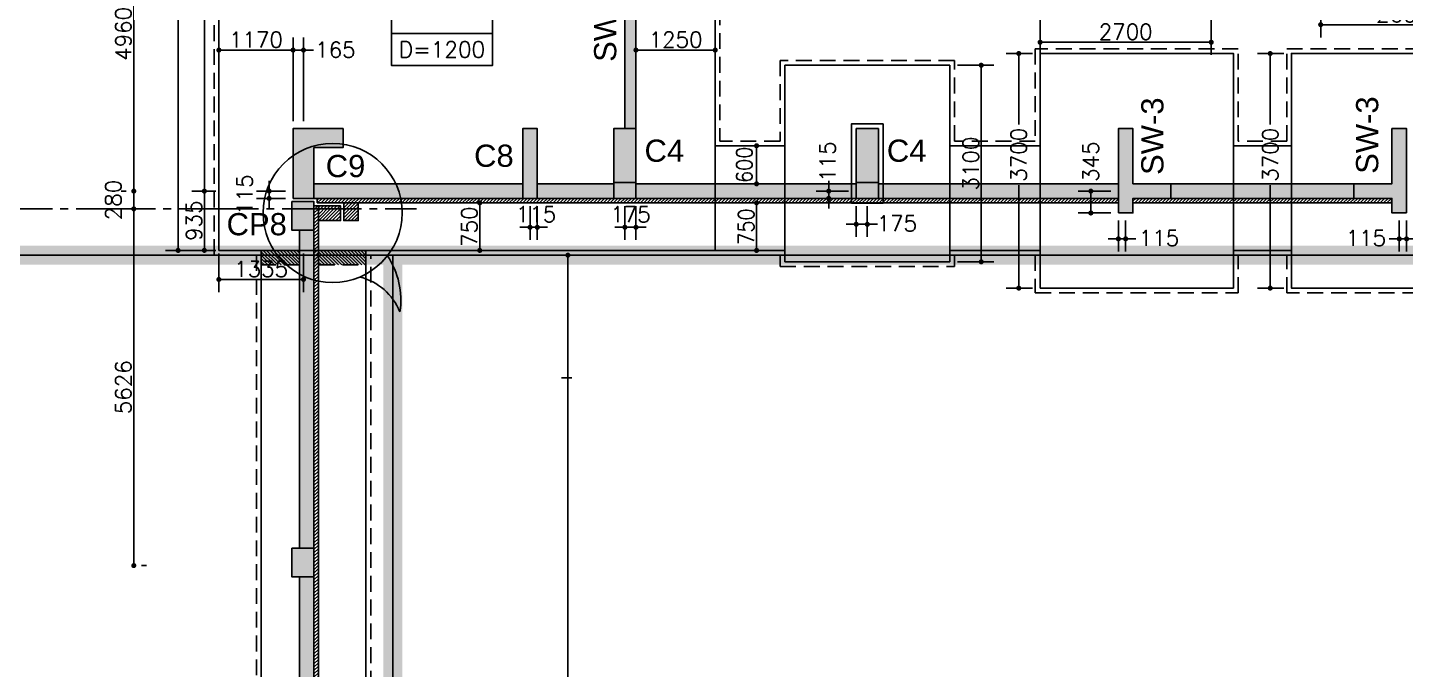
# Model space of a CAD drawing. Extents: x -200722 to 834823, y -494970 to 88783.
# Drawn here: x 463699 to 485433, y 17611 to 27733 of the extents above; entities that cross this region are included whole.
import ezdxf
from ezdxf.enums import TextEntityAlignment as Align

# ---------------------------------------------------------------- set-up
doc = ezdxf.new("R2010")
doc.units = 0
doc.header["$LTSCALE"] = 100
doc.header["$MEASUREMENT"] = 0
doc.header["$PDMODE"] = 34
for name, pattern in [('ACAD_ISO04W100', [30, 24, -3, 0, -3]), ('CL', [3.25, 2.5, -0.25, 0.25, -0.25]), ('HIDDEN', [0.375, 0.25, -0.125])]:
    doc.linetypes.add(name, pattern=pattern)
doc.layers.get('0').update_dxf_attribs({"linetype": 'CONTINUOUS'})
doc.layers.get('DEFPOINTS').update_dxf_attribs({"linetype": 'CONTINUOUS'})
for name, color, linetype in [('A-Grid', 5, 'ACAD_ISO04W100'), ('BEAM', 4, 'CONTINUOUS'), ('COL', 150, 'CONTINUOUS'), ('COL. SHED. STEEL.', 6, 'CONTINUOUS'), ('COL_H', 235, 'CONTINUOUS'), ('DIM', 3, 'CONTINUOUS'), ('F_EXEC', 3, 'HIDDEN'), ('F_FTG1', 11, 'CONTINUOUS'), ('RCCWALL', 6, 'CONTINUOUS'), ('TEXT', 2, 'CONTINUOUS')]:
    doc.layers.add(name, color=color, linetype=linetype)
doc.layers.add('HATCH', color=252, linetype='CONTINUOUS', lineweight=30)
doc.styles.add('AR', font='arial.ttf')
doc.styles.add('ROMANS', font='romans.shx')
doc.styles.get("Standard").update_dxf_attribs({"font": 'simplex.shx'})
doc.dimstyles.new('STANDARD$0', dxfattribs={"dimtxt": 2.5, "dimasz": 2.5, "dimexe": 2, "dimexo": 0.7, "dimgap": 0.9, "dimtad": 1, "dimdec": 0, "dimdsep": 46, "dimtxsty": 'ROMANS', "dimcen": 0.09, "dimclrd": 4, "dimclre": 4, "dimclrt": 3, "dimadec": 0, "dimazin": 0, "dimtfac": 1, "dimtdec": 0, "dimtmove": 0, "dimatfit": 3, "dimfxl": 1, "dimtolj": 1, "dimtzin": 0, "dimarcsym": 0})
pattern_1 = [(45, (191292.92, 0), (-26.5165043, 26.5165043), [])]
pattern_2 = [(135, (695996.236, 13341.237), (26.516504, 26.516504), [])]

# ---------------------------------------------------------------- blocks, each defined once
blk = doc.blocks.new('DOT')
at = {"color": 0, "linetype": 'ByBlock'}
blk.add_line((-0.5, 0), (-1, 0), dxfattribs=at)
at = {"color": 0, "linetype": 'ByBlock', "const_width": 0.5}
blk.add_lwpolyline([(-0.25, 0, 1), (0.25, 0, 1)], format="xyb", close=True, dxfattribs=at)
blk = doc.blocks.new('*D2232')
at = {"layer": 'BEAM', "color": 0, "lineweight": -2, "transparency": 16777216}
for p, q in [((466717, 26259), (466717, 27578)), ((467887, 26259), (467887, 27578)), ((467807, 27378), (466797, 27378))]:
    blk.add_line(p, q, dxfattribs=at)
at = {"layer": 'DEFPOINTS', "color": 0, "lineweight": -3, "transparency": 16777216}
for p in [(466717, 27378), (466717, 26139, 7447), (467887, 26139, 7447)]:
    blk.add_point(p, dxfattribs=at)
at = {"layer": 'BEAM', "color": 0, "lineweight": -2, "transparency": 16777216, "xscale": 80, "yscale": 80, "zscale": 80, "rotation": 180}
blk.add_blockref('DOT', (466717, 27378), dxfattribs=at)
at = {"layer": 'BEAM', "color": 0, "lineweight": -2, "transparency": 16777216, "xscale": 80, "yscale": 80, "zscale": 80}
blk.add_blockref('DOT', (467887, 27378), dxfattribs=at)
at = {"layer": 'BEAM', "color": 0, "transparency": 16777216, "insert": (467302, 27542), "char_height": 248, "attachment_point": 5}
blk.add_mtext('\\A1;1170', dxfattribs=at)
blk = doc.blocks.new('_DOT')
at = {"color": 0, "linetype": 'ByBlock'}
blk.add_line((-0.5, 0), (-1, 0), dxfattribs=at)
at = {"color": 0, "linetype": 'ByBlock', "const_width": 0.5}
blk.add_lwpolyline([(-0.25, 0, 1), (0.25, 0, 1)], format="xyb", close=True, dxfattribs=at)
blk = doc.blocks.new('*D2233')
at = {"layer": 'BEAM', "color": 0, "lineweight": -2, "transparency": 16777216}
for p, q in [((470712, 24969), (470632, 24969)), ((470832, 24889), (470832, 24299)), ((470712, 24219), (470632, 24219))]:
    blk.add_line(p, q, dxfattribs=at)
at = {"layer": 'DEFPOINTS', "color": 0, "lineweight": -3, "transparency": 16777216}
for p in [(470832, 24969, 7447), (470832, 24219, 7447), (470832, 24219)]:
    blk.add_point(p, dxfattribs=at)
at = {"layer": 'BEAM', "color": 0, "lineweight": -2, "transparency": 16777216, "xscale": 80, "yscale": 80, "zscale": 80}
for p, rotation in [((470832, 24969), 90), ((470832, 24219), 270)]:
    blk.add_blockref('DOT', p, dxfattribs=dict(at, rotation=rotation))
at = {"layer": 'BEAM', "color": 0, "transparency": 16777216, "insert": (470668, 24594), "char_height": 248, "attachment_point": 5, "rotation": 90}
blk.add_mtext('\\A1;750', dxfattribs=at)
blk = doc.blocks.new('*D2234')
at = {"layer": 'BEAM', "color": 0, "lineweight": -2, "transparency": 16777216}
for p, q in [((474546, 27498), (474546, 27578)), ((473296, 27258), (473296, 27178)), ((473376, 27378), (474466, 27378))]:
    blk.add_line(p, q, dxfattribs=at)
at = {"layer": 'DEFPOINTS', "color": 0, "lineweight": -3, "transparency": 16777216}
for p in [(473296, 27378, 7447), (474546, 27378, 7447), (474546, 27378)]:
    blk.add_point(p, dxfattribs=at)
at = {"layer": 'BEAM', "color": 0, "lineweight": -2, "transparency": 16777216, "xscale": 80, "yscale": 80, "zscale": 80, "rotation": 180}
blk.add_blockref('DOT', (473296, 27378), dxfattribs=at)
at = {"layer": 'BEAM', "color": 0, "lineweight": -2, "transparency": 16777216, "xscale": 80, "yscale": 80, "zscale": 80}
blk.add_blockref('DOT', (474546, 27378), dxfattribs=at)
at = {"layer": 'BEAM', "color": 0, "transparency": 16777216, "insert": (473921, 27542), "char_height": 248, "attachment_point": 5}
blk.add_mtext('\\A1;1250', dxfattribs=at)
blk = doc.blocks.new('*D2241')
at = {"layer": 'BEAM', "color": 0, "lineweight": -2, "transparency": 16777216}
for p, q in [((467509, 25234), (467509, 25314)), ((467767, 25154), (467309, 25154)), ((467767, 25039), (467309, 25039)), ((467509, 25039), (467509, 25154)), ((467509, 24959), (467509, 24879))]:
    blk.add_line(p, q, dxfattribs=at)
at = {"layer": 'DEFPOINTS', "color": 0, "lineweight": -3, "transparency": 16777216}
for p in [(467509, 25154), (467887, 25154, 7447), (467887, 25039, 7447)]:
    blk.add_point(p, dxfattribs=at)
at = {"layer": 'BEAM', "color": 0, "lineweight": -2, "transparency": 16777216, "xscale": 80, "yscale": 80, "zscale": 80}
for p, rotation in [((467509, 25154), 270), ((467509, 25039), 90)]:
    blk.add_blockref('DOT', p, dxfattribs=dict(at, rotation=rotation))
at = {"layer": 'BEAM', "color": 0, "transparency": 16777216, "insert": (467125, 25097), "char_height": 248, "attachment_point": 5, "rotation": 90}
blk.add_mtext('\\A1;115', dxfattribs=at)
blk = doc.blocks.new('*D2242')
at = {"layer": 'BEAM', "color": 0, "lineweight": -2, "transparency": 16777216}
for p, q in [((473121, 24919), (473121, 24384)), ((473296, 24919), (473296, 24384)), ((473041, 24584), (472961, 24584)), ((473121, 24584), (473296, 24584)), ((473376, 24584), (473456, 24584))]:
    blk.add_line(p, q, dxfattribs=at)
at = {"layer": 'DEFPOINTS', "color": 0, "lineweight": -3, "transparency": 16777216}
for p in [(473121, 25039, 7447), (473296, 25039, 7447), (473296, 24584)]:
    blk.add_point(p, dxfattribs=at)
at = {"layer": 'BEAM', "color": 0, "lineweight": -2, "transparency": 16777216, "xscale": 80, "yscale": 80, "zscale": 80}
blk.add_blockref('DOT', (473121, 24584), dxfattribs=at)
at = {"layer": 'BEAM', "color": 0, "lineweight": -2, "transparency": 16777216, "xscale": 80, "yscale": 80, "zscale": 80, "rotation": 180}
blk.add_blockref('DOT', (473296, 24584), dxfattribs=at)
at = {"layer": 'BEAM', "color": 0, "transparency": 16777216, "insert": (473210, 24788), "char_height": 248, "attachment_point": 5}
blk.add_mtext('\\A1;175', dxfattribs=at)
blk = doc.blocks.new('*D2243')
at = {"layer": 'BEAM', "color": 0, "lineweight": -2, "transparency": 16777216}
for p, q in [((471625, 24919), (471625, 24384)), ((471740, 24919), (471740, 24384)), ((471545, 24584), (471465, 24584)), ((471740, 24584), (471625, 24584)), ((471820, 24584), (471900, 24584))]:
    blk.add_line(p, q, dxfattribs=at)
at = {"layer": 'DEFPOINTS', "color": 0, "lineweight": -3, "transparency": 16777216}
for p in [(471625, 25039, 7447), (471740, 25039, 7447), (471625, 24584)]:
    blk.add_point(p, dxfattribs=at)
at = {"layer": 'BEAM', "color": 0, "lineweight": -2, "transparency": 16777216, "xscale": 80, "yscale": 80, "zscale": 80}
blk.add_blockref('DOT', (471625, 24584), dxfattribs=at)
at = {"layer": 'BEAM', "color": 0, "lineweight": -2, "transparency": 16777216, "xscale": 80, "yscale": 80, "zscale": 80, "rotation": 180}
blk.add_blockref('DOT', (471740, 24584), dxfattribs=at)
at = {"layer": 'BEAM', "color": 0, "transparency": 16777216, "insert": (471721, 24790), "char_height": 248, "attachment_point": 5}
blk.add_mtext('\\A1;115', dxfattribs=at)
blk = doc.blocks.new('*D2245')
at = {"layer": 'BEAM', "color": 0, "lineweight": -2, "transparency": 16777216}
for p, q in [((467887, 26259), (467887, 27578)), ((468052, 26259), (468052, 27578)), ((467807, 27378), (467727, 27378)), ((467887, 27378), (468052, 27378)), ((468132, 27378), (468212, 27378))]:
    blk.add_line(p, q, dxfattribs=at)
at = {"layer": 'DEFPOINTS', "color": 0, "lineweight": -3, "transparency": 16777216}
for p in [(468052, 27378), (467887, 26139, 7447), (468052, 26139, 7447)]:
    blk.add_point(p, dxfattribs=at)
at = {"layer": 'BEAM', "color": 0, "lineweight": -2, "transparency": 16777216, "xscale": 80, "yscale": 80, "zscale": 80}
blk.add_blockref('DOT', (467887, 27378), dxfattribs=at)
at = {"layer": 'BEAM', "color": 0, "lineweight": -2, "transparency": 16777216, "xscale": 80, "yscale": 80, "zscale": 80, "rotation": 180}
blk.add_blockref('DOT', (468052, 27378), dxfattribs=at)
at = {"layer": 'BEAM', "color": 0, "transparency": 16777216, "insert": (468555, 27383), "char_height": 248, "attachment_point": 5}
blk.add_mtext('\\A1;165', dxfattribs=at)
blk = doc.blocks.new('*D2403')
at = {"layer": 'BEAM', "color": 0, "lineweight": -2, "transparency": 16777216}
for p, q in [((479670, 27879), (479670, 27302)), ((482370, 27879), (482370, 27302)), ((479750, 27502), (482290, 27502))]:
    blk.add_line(p, q, dxfattribs=at)
at = {"layer": 'DEFPOINTS', "color": 0, "lineweight": -3, "transparency": 16777216}
for p in [(479670, 27999, 7447), (482370, 27999, 7447), (482370, 27502)]:
    blk.add_point(p, dxfattribs=at)
at = {"layer": 'BEAM', "color": 0, "lineweight": -2, "transparency": 16777216, "xscale": 80, "yscale": 80, "zscale": 80, "rotation": 180}
blk.add_blockref('DOT', (479670, 27502), dxfattribs=at)
at = {"layer": 'BEAM', "color": 0, "lineweight": -2, "transparency": 16777216, "xscale": 80, "yscale": 80, "zscale": 80}
blk.add_blockref('DOT', (482370, 27502), dxfattribs=at)
at = {"layer": 'BEAM', "color": 0, "transparency": 16777216, "insert": (481020, 27666), "char_height": 248, "attachment_point": 5}
blk.add_mtext('\\A1;2700', dxfattribs=at)
blk = doc.blocks.new('*D2414')
at = {"layer": 'BEAM', "color": 0, "lineweight": -2, "transparency": 16777216}
for p, q in [((479550, 27324), (479134, 27324)), ((479334, 27244), (479334, 26204)), ((479334, 23704), (479334, 25250)), ((479550, 23624), (479134, 23624))]:
    blk.add_line(p, q, dxfattribs=at)
at = {"layer": 'DEFPOINTS', "color": 0, "lineweight": -3, "transparency": 16777216}
for p in [(479334, 27324), (479670, 27324), (479670, 23624, 7447)]:
    blk.add_point(p, dxfattribs=at)
at = {"layer": 'BEAM', "color": 0, "lineweight": -2, "transparency": 16777216, "xscale": 80, "yscale": 80, "zscale": 80}
for p, rotation in [((479334, 27324), 90), ((479334, 23624), 270)]:
    blk.add_blockref('DOT', p, dxfattribs=dict(at, rotation=rotation))
at = {"layer": 'BEAM', "color": 0, "transparency": 16777216, "insert": (479334, 25727), "char_height": 248, "attachment_point": 5, "rotation": 90}
blk.add_mtext('\\A1;3700', dxfattribs=at)
blk = doc.blocks.new('*D2415')
at = {"layer": 'BEAM', "color": 0, "lineweight": -2, "transparency": 16777216}
for p, q in [((483516, 27324), (483100, 27324)), ((483300, 27244), (483300, 26204)), ((483300, 23704), (483300, 25250)), ((483516, 23624), (483100, 23624))]:
    blk.add_line(p, q, dxfattribs=at)
at = {"layer": 'DEFPOINTS', "color": 0, "lineweight": -3, "transparency": 16777216}
for p in [(483300, 27324), (483636, 27324), (483636, 23624, 7447)]:
    blk.add_point(p, dxfattribs=at)
at = {"layer": 'BEAM', "color": 0, "lineweight": -2, "transparency": 16777216, "xscale": 80, "yscale": 80, "zscale": 80}
for p, rotation in [((483300, 27324), 90), ((483300, 23624), 270)]:
    blk.add_blockref('DOT', p, dxfattribs=dict(at, rotation=rotation))
at = {"layer": 'BEAM', "color": 0, "transparency": 16777216, "insert": (483300, 25727), "char_height": 248, "attachment_point": 5, "rotation": 90}
blk.add_mtext('\\A1;3700', dxfattribs=at)
blk = doc.blocks.new('*D2449')
at = {"layer": 'BEAM', "color": 0, "lineweight": -2, "transparency": 16777216}
for p, q in [((478365, 27139), (478942, 27139)), ((478742, 24119), (478742, 27059)), ((478365, 24039), (478942, 24039))]:
    blk.add_line(p, q, dxfattribs=at)
at = {"layer": 'DEFPOINTS', "color": 0, "lineweight": -3, "transparency": 16777216}
for p in [(478245, 27139, 7447), (478742, 27139), (478245, 24039, 7447)]:
    blk.add_point(p, dxfattribs=at)
at = {"layer": 'BEAM', "color": 0, "lineweight": -2, "transparency": 16777216, "xscale": 80, "yscale": 80, "zscale": 80}
for p, rotation in [((478742, 27139), 90), ((478742, 24039), 270)]:
    blk.add_blockref('DOT', p, dxfattribs=dict(at, rotation=rotation))
at = {"layer": 'BEAM', "color": 0, "transparency": 16777216, "insert": (478578, 25589), "char_height": 248, "attachment_point": 5, "rotation": 90}
blk.add_mtext('\\A1;3100', dxfattribs=at)
blk = doc.blocks.new('*D2450')
at = {"layer": 'BEAM', "color": 0, "lineweight": -2, "transparency": 16777216}
for p, q in [((476336, 25234), (476336, 25314)), ((476650, 25154), (476136, 25154)), ((476650, 25039), (476136, 25039)), ((476336, 25154), (476336, 25039)), ((476336, 24959), (476336, 24879))]:
    blk.add_line(p, q, dxfattribs=at)
at = {"layer": 'DEFPOINTS', "color": 0, "lineweight": -3, "transparency": 16777216}
for p in [(476336, 25039), (476770, 25154, 7447), (476770, 25039, 7447)]:
    blk.add_point(p, dxfattribs=at)
at = {"layer": 'BEAM', "color": 0, "lineweight": -2, "transparency": 16777216, "xscale": 80, "yscale": 80, "zscale": 80}
for p, rotation in [((476336, 25154), 270), ((476336, 25039), 90)]:
    blk.add_blockref('DOT', p, dxfattribs=dict(at, rotation=rotation))
at = {"layer": 'BEAM', "color": 0, "transparency": 16777216, "insert": (476320, 25617), "char_height": 248, "attachment_point": 5, "rotation": 90}
blk.add_mtext('\\A1;115', dxfattribs=at)
blk = doc.blocks.new('*D2451')
at = {"layer": 'BEAM', "color": 0, "lineweight": -2, "transparency": 16777216}
for p, q in [((476770, 24919), (476770, 24431)), ((476945, 24919), (476945, 24431)), ((476690, 24631), (476610, 24631)), ((476770, 24631), (476945, 24631)), ((477025, 24631), (477105, 24631))]:
    blk.add_line(p, q, dxfattribs=at)
at = {"layer": 'DEFPOINTS', "color": 0, "lineweight": -3, "transparency": 16777216}
for p in [(476770, 25039, 7447), (476945, 25039, 7447), (476945, 24631)]:
    blk.add_point(p, dxfattribs=at)
at = {"layer": 'BEAM', "color": 0, "lineweight": -2, "transparency": 16777216, "xscale": 80, "yscale": 80, "zscale": 80}
blk.add_blockref('DOT', (476770, 24631), dxfattribs=at)
at = {"layer": 'BEAM', "color": 0, "lineweight": -2, "transparency": 16777216, "xscale": 80, "yscale": 80, "zscale": 80, "rotation": 180}
blk.add_blockref('DOT', (476945, 24631), dxfattribs=at)
at = {"layer": 'BEAM', "color": 0, "transparency": 16777216, "insert": (477411, 24644), "char_height": 248, "attachment_point": 5}
blk.add_mtext('\\A1;175', dxfattribs=at)
blk = doc.blocks.new('*D2466')
at = {"layer": 'BEAM', "color": 0, "lineweight": -2, "transparency": 16777216}
for p, q in [((484096, 28134), (484096, 27578)), ((486696, 28134), (486696, 27578)), ((484176, 27778), (486616, 27778))]:
    blk.add_line(p, q, dxfattribs=at)
at = {"layer": 'DEFPOINTS', "color": 0, "lineweight": -3, "transparency": 16777216}
for p in [(484096, 28254, 7447), (486696, 28254, 7447), (486696, 27778)]:
    blk.add_point(p, dxfattribs=at)
at = {"layer": 'BEAM', "color": 0, "lineweight": -2, "transparency": 16777216, "xscale": 80, "yscale": 80, "zscale": 80, "rotation": 180}
blk.add_blockref('DOT', (484096, 27778), dxfattribs=at)
at = {"layer": 'BEAM', "color": 0, "lineweight": -2, "transparency": 16777216, "xscale": 80, "yscale": 80, "zscale": 80}
blk.add_blockref('DOT', (486696, 27778), dxfattribs=at)
at = {"layer": 'BEAM', "color": 0, "transparency": 16777216, "insert": (485396, 27942), "char_height": 248, "attachment_point": 5}
blk.add_mtext('\\A1;2600', dxfattribs=at)
blk = doc.blocks.new('*D2512')
at = {"layer": 'BEAM', "color": 0, "lineweight": -2, "transparency": 16777216}
for p, q in [((480785, 25154), (480271, 25154)), ((480471, 25074), (480471, 24889)), ((480785, 24809), (480271, 24809))]:
    blk.add_line(p, q, dxfattribs=at)
at = {"layer": 'DEFPOINTS', "color": 0, "lineweight": -3, "transparency": 16777216}
for p in [(480905, 25154, 7447), (480471, 24809), (480905, 24809, 7447)]:
    blk.add_point(p, dxfattribs=at)
at = {"layer": 'BEAM', "color": 0, "lineweight": -2, "transparency": 16777216, "xscale": 80, "yscale": 80, "zscale": 80}
for p, rotation in [((480471, 25154), 90), ((480471, 24809), 270)]:
    blk.add_blockref('DOT', p, dxfattribs=dict(at, rotation=rotation))
at = {"layer": 'BEAM', "color": 0, "transparency": 16777216, "insert": (480471, 25617), "char_height": 248, "attachment_point": 5, "rotation": 90}
blk.add_mtext('\\A1;345', dxfattribs=at)
blk = doc.blocks.new('*D2513')
at = {"layer": 'BEAM', "color": 0, "lineweight": -2, "transparency": 16777216}
for p, q in [((480905, 24689), (480905, 24201)), ((481020, 24689), (481020, 24201)), ((480825, 24401), (480745, 24401)), ((480905, 24401), (481020, 24401)), ((481100, 24401), (481180, 24401))]:
    blk.add_line(p, q, dxfattribs=at)
at = {"layer": 'DEFPOINTS', "color": 0, "lineweight": -3, "transparency": 16777216}
for p in [(480905, 24809, 7447), (481020, 24809, 14893), (481020, 24401)]:
    blk.add_point(p, dxfattribs=at)
at = {"layer": 'BEAM', "color": 0, "lineweight": -2, "transparency": 16777216, "xscale": 80, "yscale": 80, "zscale": 80}
blk.add_blockref('DOT', (480905, 24401), dxfattribs=at)
at = {"layer": 'BEAM', "color": 0, "lineweight": -2, "transparency": 16777216, "xscale": 80, "yscale": 80, "zscale": 80, "rotation": 180}
blk.add_blockref('DOT', (481020, 24401), dxfattribs=at)
at = {"layer": 'BEAM', "color": 0, "transparency": 16777216, "insert": (481546, 24414), "char_height": 248, "attachment_point": 5}
blk.add_mtext('\\A1;115', dxfattribs=at)
blk = doc.blocks.new('*D2515')
at = {"layer": 'BEAM', "color": 0, "lineweight": -2, "transparency": 16777216}
for p, q in [((485336, 24689), (485336, 24201)), ((485451, 24689), (485451, 24201)), ((485256, 24401), (485176, 24401)), ((485451, 24401), (485336, 24401)), ((485531, 24401), (485611, 24401))]:
    blk.add_line(p, q, dxfattribs=at)
at = {"layer": 'DEFPOINTS', "color": 0, "lineweight": -3, "transparency": 16777216}
for p in [(485336, 24809, 14893), (485451, 24809, 7447), (485336, 24401)]:
    blk.add_point(p, dxfattribs=at)
at = {"layer": 'BEAM', "color": 0, "lineweight": -2, "transparency": 16777216, "xscale": 80, "yscale": 80, "zscale": 80}
blk.add_blockref('DOT', (485336, 24401), dxfattribs=at)
at = {"layer": 'BEAM', "color": 0, "lineweight": -2, "transparency": 16777216, "xscale": 80, "yscale": 80, "zscale": 80, "rotation": 180}
blk.add_blockref('DOT', (485451, 24401), dxfattribs=at)
at = {"layer": 'BEAM', "color": 0, "transparency": 16777216, "insert": (484809, 24414), "char_height": 248, "attachment_point": 5}
blk.add_mtext('\\A1;115', dxfattribs=at)
blk = doc.blocks.new('*D2520')
at = {"layer": 'BEAM', "color": 0, "lineweight": -2, "transparency": 16777216}
for p, q in [((465255, 25154), (465175, 25154)), ((465375, 24954), (465375, 25074)), ((465255, 24874), (465175, 24874))]:
    blk.add_line(p, q, dxfattribs=at)
at = {"layer": 'DEFPOINTS', "color": 0, "lineweight": -3, "transparency": 16777216}
for p in [(465375, 25154, 7447), (465375, 25154), (465375, 24874, 7447)]:
    blk.add_point(p, dxfattribs=at)
at = {"layer": 'BEAM', "color": 0, "lineweight": -2, "transparency": 16777216, "xscale": 80, "yscale": 80, "zscale": 80}
for p, rotation in [((465375, 25154), 90), ((465375, 24874), 270)]:
    blk.add_blockref('DOT', p, dxfattribs=dict(at, rotation=rotation))
at = {"layer": 'BEAM', "color": 0, "transparency": 16777216, "insert": (465054, 25014), "char_height": 248, "attachment_point": 5, "rotation": 90}
blk.add_mtext('\\A1;280', dxfattribs=at)
blk = doc.blocks.new('*D2521')
at = {"layer": 'BEAM', "color": 0, "lineweight": -2, "transparency": 16777216}
for p, q in [((465375, 30034), (465375, 25234)), ((465495, 30114), (465575, 30114)), ((465255, 25154), (465175, 25154))]:
    blk.add_line(p, q, dxfattribs=at)
at = {"layer": 'DEFPOINTS', "color": 0, "lineweight": -3, "transparency": 16777216}
for p in [(465375, 30114, 7447), (465375, 25154, 7447), (465375, 25154)]:
    blk.add_point(p, dxfattribs=at)
at = {"layer": 'BEAM', "color": 0, "lineweight": -2, "transparency": 16777216, "xscale": 80, "yscale": 80, "zscale": 80}
for p, rotation in [((465375, 30114), 90), ((465375, 25154), 270)]:
    blk.add_blockref('DOT', p, dxfattribs=dict(at, rotation=rotation))
at = {"layer": 'BEAM', "color": 0, "transparency": 16777216, "insert": (465211, 27634), "char_height": 248, "attachment_point": 5, "rotation": 90}
blk.add_mtext('\\A1;4960', dxfattribs=at)
blk = doc.blocks.new('*D2522')
at = {"layer": 'BEAM', "color": 0, "lineweight": -2, "transparency": 16777216}
for p, q in [((465255, 24874), (465175, 24874)), ((465375, 19328), (465375, 24794)), ((465495, 19248), (465575, 19248))]:
    blk.add_line(p, q, dxfattribs=at)
at = {"layer": 'DEFPOINTS', "color": 0, "lineweight": -3, "transparency": 16777216}
for p in [(465375, 24874, 7447), (465375, 24874), (465375, 19248, 7447)]:
    blk.add_point(p, dxfattribs=at)
at = {"layer": 'BEAM', "color": 0, "lineweight": -2, "transparency": 16777216, "xscale": 80, "yscale": 80, "zscale": 80}
for p, rotation in [((465375, 24874), 90), ((465375, 19248), 270)]:
    blk.add_blockref('DOT', p, dxfattribs=dict(at, rotation=rotation))
at = {"layer": 'BEAM', "color": 0, "transparency": 16777216, "insert": (465211, 22061), "char_height": 248, "attachment_point": 5, "rotation": 90}
blk.add_mtext('\\A1;5626', dxfattribs=at)
blk = doc.blocks.new('*D2569')
at = {"layer": 'BEAM', "color": 0, "lineweight": -2, "transparency": 16777216}
for p, q in [((466667, 31574), (466288, 31574)), ((466488, 31494), (466488, 25234)), ((466667, 25154), (466288, 25154))]:
    blk.add_line(p, q, dxfattribs=at)
at = {"layer": 'DEFPOINTS', "color": 0, "lineweight": -3, "transparency": 16777216}
for p in [(466787, 31574, 7447), (466488, 25154), (466787, 25154, 7447)]:
    blk.add_point(p, dxfattribs=at)
at = {"layer": 'BEAM', "color": 0, "lineweight": -2, "transparency": 16777216, "xscale": 80, "yscale": 80, "zscale": 80}
for p, rotation in [((466488, 31574), 90), ((466488, 25154), 270)]:
    blk.add_blockref('DOT', p, dxfattribs=dict(at, rotation=rotation))
at = {"layer": 'BEAM', "color": 0, "transparency": 16777216, "insert": (466324, 28364), "char_height": 248, "attachment_point": 5, "rotation": 90}
blk.add_mtext('\\A1;6420', dxfattribs=at)
blk = doc.blocks.new('*D2571')
at = {"layer": 'BEAM', "color": 0, "lineweight": -2, "transparency": 16777216}
for p, q in [((466667, 33239), (465874, 33239)), ((466074, 24299), (466074, 33159)), ((466667, 24219), (465874, 24219))]:
    blk.add_line(p, q, dxfattribs=at)
at = {"layer": 'DEFPOINTS', "color": 0, "lineweight": -3, "transparency": 16777216}
for p in [(466074, 33239), (466787, 33239, 7447), (466787, 24219, 7447)]:
    blk.add_point(p, dxfattribs=at)
at = {"layer": 'BEAM', "color": 0, "lineweight": -2, "transparency": 16777216, "xscale": 80, "yscale": 80, "zscale": 80}
for p, rotation in [((466074, 33239), 90), ((466074, 24219), 270)]:
    blk.add_blockref('DOT', p, dxfattribs=dict(at, rotation=rotation))
at = {"layer": 'BEAM', "color": 0, "transparency": 16777216, "insert": (465910, 28729), "char_height": 248, "attachment_point": 5, "rotation": 90}
blk.add_mtext('\\A1;9020', dxfattribs=at)
blk = doc.blocks.new('*D2572')
at = {"layer": 'BEAM', "color": 0, "lineweight": -2, "transparency": 16777216}
for p, q in [((466667, 25154), (466288, 25154)), ((466488, 24299), (466488, 25074)), ((466667, 24219), (466288, 24219))]:
    blk.add_line(p, q, dxfattribs=at)
at = {"layer": 'DEFPOINTS', "color": 0, "lineweight": -3, "transparency": 16777216}
for p in [(466488, 25154), (466787, 25154, 7447), (466787, 24219, 7447)]:
    blk.add_point(p, dxfattribs=at)
at = {"layer": 'BEAM', "color": 0, "lineweight": -2, "transparency": 16777216, "xscale": 80, "yscale": 80, "zscale": 80}
for p, rotation in [((466488, 25154), 90), ((466488, 24219), 270)]:
    blk.add_blockref('DOT', p, dxfattribs=dict(at, rotation=rotation))
at = {"layer": 'BEAM', "color": 0, "transparency": 16777216, "insert": (466324, 24687), "char_height": 248, "attachment_point": 5, "rotation": 90}
blk.add_mtext('\\A1;935', dxfattribs=at)
blk = doc.blocks.new('*D2736')
at = {"layer": 'BEAM', "color": 0, "lineweight": -2, "transparency": 16777216}
for p, q in [((475078, 25869), (474998, 25869)), ((475198, 25349), (475198, 25789)), ((475078, 25269), (474998, 25269))]:
    blk.add_line(p, q, dxfattribs=at)
at = {"layer": 'DEFPOINTS', "color": 0, "lineweight": -3, "transparency": 16777216}
for p in [(475198, 25869, 7447), (475198, 25869), (475198, 25269, 7447)]:
    blk.add_point(p, dxfattribs=at)
at = {"layer": 'BEAM', "color": 0, "lineweight": -2, "transparency": 16777216, "xscale": 80, "yscale": 80, "zscale": 80}
for p, rotation in [((475198, 25869), 90), ((475198, 25269), 270)]:
    blk.add_blockref('DOT', p, dxfattribs=dict(at, rotation=rotation))
at = {"layer": 'BEAM', "color": 0, "transparency": 16777216, "insert": (475004, 25569), "char_height": 248, "attachment_point": 5, "rotation": 90}
blk.add_mtext('\\A1;{\\W0.9;600}', dxfattribs=at)
blk = doc.blocks.new('*D2737')
at = {"layer": 'BEAM', "color": 0, "lineweight": -2, "transparency": 16777216}
for p, q in [((475078, 24969), (474998, 24969)), ((475198, 24889), (475198, 24299)), ((475078, 24219), (474998, 24219))]:
    blk.add_line(p, q, dxfattribs=at)
at = {"layer": 'DEFPOINTS', "color": 0, "lineweight": -3, "transparency": 16777216}
for p in [(475198, 24969, 7447), (475198, 24219, 7447), (475198, 24219)]:
    blk.add_point(p, dxfattribs=at)
at = {"layer": 'BEAM', "color": 0, "lineweight": -2, "transparency": 16777216, "xscale": 80, "yscale": 80, "zscale": 80}
for p, rotation in [((475198, 24969), 90), ((475198, 24219), 270)]:
    blk.add_blockref('DOT', p, dxfattribs=dict(at, rotation=rotation))
at = {"layer": 'BEAM', "color": 0, "transparency": 16777216, "insert": (475034, 24594), "char_height": 248, "attachment_point": 5, "rotation": 90}
blk.add_mtext('\\A1;{\\W0.9;750}', dxfattribs=at)
blk = doc.blocks.new('*D2750')
at = {"layer": 'BEAM', "color": 0, "lineweight": -2, "transparency": 16777216}
for p, q in [((466717, 24169), (466717, 23561)), ((468052, 24169), (468052, 23561)), ((466797, 23761), (467972, 23761))]:
    blk.add_line(p, q, dxfattribs=at)
at = {"layer": 'DEFPOINTS', "color": 0, "lineweight": -3, "transparency": 16777216}
for p in [(466717, 24289, 7447), (468052, 24289, 7447), (468052, 23761)]:
    blk.add_point(p, dxfattribs=at)
at = {"layer": 'BEAM', "color": 0, "lineweight": -2, "transparency": 16777216, "xscale": 80, "yscale": 80, "zscale": 80, "rotation": 180}
blk.add_blockref('DOT', (466717, 23761), dxfattribs=at)
at = {"layer": 'BEAM', "color": 0, "lineweight": -2, "transparency": 16777216, "xscale": 80, "yscale": 80, "zscale": 80}
blk.add_blockref('DOT', (468052, 23761), dxfattribs=at)
at = {"layer": 'BEAM', "color": 0, "transparency": 16777216, "insert": (467384, 23925), "char_height": 248, "attachment_point": 5}
blk.add_mtext('\\A1;1335', dxfattribs=at)
blk = doc.blocks.new('*D2914')
at = {"layer": 'BEAM', "color": 0, "lineweight": -2, "transparency": 16777216}
for p, q in [((469582, 24144), (472422, 24144)), ((472222, -7503), (472222, 24064)), ((469582, -7583), (472422, -7583))]:
    blk.add_line(p, q, dxfattribs=at)
at = {"layer": 'DEFPOINTS', "color": 0, "lineweight": -3, "transparency": 16777216}
for p in [(469462, 24144, 7447), (472222, 24144), (469462, -7583)]:
    blk.add_point(p, dxfattribs=at)
at = {"layer": 'BEAM', "color": 0, "lineweight": -2, "transparency": 16777216, "xscale": 80, "yscale": 80, "zscale": 80}
for p, rotation in [((472222, 24144), 90), ((472222, -7583), 270)]:
    blk.add_blockref('DOT', p, dxfattribs=dict(at, rotation=rotation))
at = {"layer": 'BEAM', "color": 0, "transparency": 16777216, "insert": (472058, 8281), "char_height": 248, "attachment_point": 5, "rotation": 90}
blk.add_mtext('\\A1;31727', dxfattribs=at)

msp = doc.modelspace()

# ---------------------------------------------------------------- hatches: boundary and pattern name
at = {"layer": 'COL_H', "ltscale": 0.4, "true_color": 0x000000}
for points in [[(473295.5, 26139.4), (473295.5, 29879.4), (473120.5, 29879.4), (473120.5, 26139.4)], [(467886.5, 25039.4), (467886.5, 26139.4), (468676.5, 26139.4), (468676.5, 25839.4), (468216.5, 25839.4), (468216.5, 25039.4)], [(471509.5, 25039.4), (471739.5, 25039.4), (471739.5, 26139.4), (471509.5, 26139.4)], [(472945.5, 25289.4), (473295.5, 25289.4), (473295.5, 26139.4), (472945.5, 26139.4)], [(476769.5, 25289.4), (477119.5, 25289.4), (477119.5, 26139.4), (476769.5, 26139.4)], [(480904.5, 24809.4), (480904.5, 26139.4), (481134.5, 26139.4), (481134.5, 25269.4), (481734.5, 25269.4), (481734.5, 25039.4), (481134.5, 25039.4), (481134.5, 24809.4)], [(485450.5, 24809.4), (485450.5, 26139.4), (485220.5, 26139.4), (485220.5, 25269.4), (484620.5, 25269.4), (484620.5, 25039.4), (485220.5, 25039.4), (485220.5, 24809.4)], [(472945.5, 25289.4), (472945.5, 25039.4), (473295.5, 25039.4), (473295.5, 25289.4)], [(476769.5, 25289.4), (476769.5, 25039.4), (477119.5, 25039.4), (477119.5, 25289.4)]]:
    msp.add_hatch(color=18, dxfattribs=at).paths.add_polyline_path(points)
at = {"layer": 'DIM', "ltscale": 0.4, "true_color": 0x000000}
h = msp.add_hatch(dxfattribs=at)
h.set_pattern_fill('ANSI31', color=18, scale=300, style=0)
h.set_pattern_definition(pattern_1)
h.paths.add_polyline_path([(468266.5, 24969.4), (480904.5, 24969.4), (480904.5, 25039.4), (468266.5, 25039.4)])
h = msp.add_hatch(dxfattribs=at)
h.set_pattern_fill('ANSI31', color=18, scale=300, style=0)
h.set_pattern_definition([(45, (181146.92, 565), (-26.5165043, 26.5165043), [])])
h.paths.add_polyline_path([(485220.5, 25039.4), (481134.5, 25039.4), (481134.5, 24969.4), (485220.5, 24969.4)])
h = msp.add_hatch(dxfattribs=at)
h.set_pattern_fill('ANSI31', color=18, scale=300, style=0)
h.set_pattern_definition(pattern_1)
h.paths.add_polyline_path([(468286.5, 24919.4), (468216.5, 24919.4), (468216.5, -6688.1), (468286.5, -6688.1)])
h = msp.add_hatch(dxfattribs=at)
h.set_pattern_fill('ANSI31', color=18, scale=300, style=0)
h.set_pattern_definition([(45, (191362.92, -70), (-26.5165043, 26.5165043), [])])
h.paths.add_polyline_path([(468286.5, 24919.4), (468636.5, 24919.4), (468636.5, 24689.4), (468286.5, 24689.4)])
h = msp.add_hatch(dxfattribs=at)
h.set_pattern_fill('ANSI31', color=18, scale=300, style=0)
h.set_pattern_definition([(45, (191412.92, 4e-12), (-26.5165043, 26.5165043), [])])
h.paths.add_polyline_path([(468686.5, 24969.4), (468916.5, 24969.4), (468916.5, 24689.4), (468686.5, 24689.4)])
at = {"layer": 'DIM', "ltscale": 0.4}
h = msp.add_hatch(dxfattribs=at)
h.set_pattern_fill('ANSI31', color=8, scale=300, style=0)
h.set_pattern_definition(pattern_2)
h.paths.add_polyline_path([(467390.6, 23989.4), (467390.6, 24219.4), (467990.6, 24219.4), (467990.6, 23989.4)])
h = msp.add_hatch(dxfattribs=at)
h.set_pattern_fill('ANSI31', color=8, scale=300, style=0)
h.set_pattern_definition(pattern_2)
h.paths.add_polyline_path([(468290.6, 23989.4), (468290.6, 24219.4), (469040.6, 24219.4), (469040.6, 23989.4)])
at = {"layer": 'HATCH', "lineweight": -3, "ltscale": 0.4, "true_color": 0x000000}
for points in [[(468216.5, 25039.4), (471509.5, 25039.4), (471509.5, 25269.4), (468216.5, 25269.4)], [(471739.5, 25269.4), (472945.5, 25269.4), (472945.5, 25039.4), (471739.5, 25039.4)], [(473295.5, 25269.4), (476769.5, 25269.4), (476769.5, 25039.4), (473295.5, 25039.4)], [(477119.5, 25269.4), (480904.5, 25269.4), (480904.5, 25039.4), (477119.5, 25039.4)], [(481734.5, 25039.4), (484620.5, 25039.4), (484620.5, 25269.4), (481734.5, 25269.4)], [(467986.5, 19522.9), (468216.5, 19522.9), (468216.5, 24539.4), (467986.5, 24539.4)], [(467986.5, 14001.9), (468216.5, 14001.9), (468216.5, 19072.9), (467986.5, 19072.9)]]:
    msp.add_hatch(color=18, dxfattribs=at).paths.add_polyline_path(points)
at = {"layer": 'HATCH', "ltscale": 0.4, "true_color": 0x000000}
for points in [[(467866.5, 24989.4), (468216.5, 24989.4), (468216.5, 24539.4), (467866.5, 24539.4)], [(467866.5, 19522.9), (468216.5, 19522.9), (468216.5, 19072.9), (467866.5, 19072.9)]]:
    msp.add_hatch(color=18, dxfattribs=at).paths.add_polyline_path(points)

# ---------------------------------------------------------------- linework, layer by layer
at = {"color": 1, "lineweight": -3, "ltscale": 0.4}
for p, q in [((417823.5, 24143.9), (469461.5, 24143.9, 7364.1)), ((518279.5, 24144.3, 7296.2), (454820.5, 24143.9, 5270.9)), ((469461.5, -7583.1, 35.5), (469461.5, 24144.4, 7279.1))]:
    msp.add_line(p, q, dxfattribs=at)
at = {"color": 5, "lineweight": -3, "ltscale": 0.4, "const_width": 300, "elevation": 7446.6}
msp.add_lwpolyline([(454820.5, 52099.9), (518279.5, 52099.9), (518279.5, 24144.4), (454820.5, 24143.9), (454820.5, 52099.9)], dxfattribs=at)
at = {"color": 1, "lineweight": -3, "ltscale": 0.4, "elevation": 7446.6}
for points in [[(468286.5, 24919.4), (468636.5, 24919.4), (468636.5, 24689.4), (468286.5, 24689.4)], [(468686.5, 24969.4), (468916.5, 24969.4), (468916.5, 24689.4), (468686.5, 24689.4)]]:
    msp.add_lwpolyline(points, close=True, dxfattribs=at)
at = {"color": 7, "lineweight": -3, "ltscale": 0.4, "const_width": 300}
msp.add_lwpolyline([(417823.5, 24144.4), (469461.5, 24143.9), (469461.5, -7583.1), (417823.5, -7583.1), (417823.8, 24144.4)], dxfattribs=at)
at = {"layer": 'A-Grid', "color": 8, "linetype": 'CL', "ltscale": 5}
msp.add_line((417340.7, 24874.4, 7446.6), (469835.7, 24874.4, 7446.6), dxfattribs=at)
at = {"layer": 'COL', "color": 18, "ltscale": 500, "true_color": 0x000000, "elevation": 7446.6}
for points in [[(467866.5, 24989.4), (468216.5, 24989.4), (468216.5, 24539.4), (467866.5, 24539.4), (467866.5, 24989.4)], [(467866.5, 19522.9), (468216.5, 19522.9), (468216.5, 19072.9), (467866.5, 19072.9), (467866.5, 19522.9)]]:
    msp.add_lwpolyline(points, dxfattribs=at)
at = {"layer": 'COL. SHED. STEEL.', "color": 18, "ltscale": 500, "true_color": 0x000000, "elevation": 7446.6}
for points in [[(473295.5, 26139.4), (473295.5, 29879.4), (473120.5, 29879.4), (473120.5, 26139.4), (473295.5, 26139.4)], [(467886.5, 25039.4), (467886.5, 26139.4), (468676.5, 26139.4), (468676.5, 25839.4), (468216.5, 25839.4), (468216.5, 25039.4), (467886.5, 25039.4)], [(471509.5, 25039.4), (471739.5, 25039.4), (471739.5, 26139.4), (471509.5, 26139.4), (471509.5, 25039.4)], [(472945.5, 25289.4), (473295.5, 25289.4), (473295.5, 26139.4), (472945.5, 26139.4), (472945.5, 25289.4)], [(476769.5, 25289.4), (477119.5, 25289.4), (477119.5, 26139.4), (476769.5, 26139.4), (476769.5, 25289.4)], [(480904.5, 24809.4), (480904.5, 26139.4), (481134.5, 26139.4), (481134.5, 25269.4), (481734.5, 25269.4), (481734.5, 25039.4), (481134.5, 25039.4), (481134.5, 24809.4), (480904.5, 24809.4)], [(485450.5, 24809.4), (485450.5, 26139.4), (485220.5, 26139.4), (485220.5, 25269.4), (484620.5, 25269.4), (484620.5, 25039.4), (485220.5, 25039.4), (485220.5, 24809.4), (485450.5, 24809.4)]]:
    msp.add_lwpolyline(points, dxfattribs=at)
for points in [[(472945.5, 25289.4), (473295.5, 25289.4), (473295.5, 25039.4), (472945.5, 25039.4)], [(476769.5, 25289.4), (477119.5, 25289.4), (477119.5, 25039.4), (476769.5, 25039.4)]]:
    msp.add_lwpolyline(points, close=True, dxfattribs=at)
at = {"layer": 'F_EXEC', "color": 18, "ltscale": 10, "true_color": 0x000000}
for p, q in [((466641.5, 24144.4, 7446.6), (466641.5, 33314.4, 7446.6)), ((475569.5, 25944.4, 7446.6), (474620.5, 25944.4, 7446.6)), ((479594.5, 25944.4, 7446.6), (478319.5, 25944.4, 7446.6)), ((483560.5, 25944.4, 7446.6), (482794.5, 25944.4, 7446.6)), ((467311.5, 24144.4, 7446.6), (466641.5, 24144.4, 7446.6)), ((467311.5, 24144.4, 14893.2), (467311.5, 7586.9, 14893.2)), ((467990.6, 24219.4, 7446.6), (467390.6, 24219.4, 7446.6)), ((468290.6, 24219.4, 7446.6), (469040.6, 24219.4, 7446.6)), ((469111.5, 7586.9, 14893.2), (469111.5, 24144.4, 14893.2)), ((467990.6, 23989.4, 7446.6), (467390.6, 23989.4, 7446.6)), ((468290.6, 23989.4, 7446.6), (469040.6, 23989.4, 7446.6))]:
    msp.add_line(p, q, dxfattribs=at)
at = {"layer": 'F_EXEC', "color": 18, "ltscale": 10, "true_color": 0x000000, "elevation": 7446.6}
for points in [[(466641.5, 33314.4), (473076.6, 33314.4), (474620.5, 31770.4), (474620.5, 25944.4)], [(482794.5, 25944.4), (482794.5, 27399.4), (479594.5, 27399.4), (479594.5, 25944.4)], [(483560.5, 25944.4), (483560.5, 27399.4), (486760.5, 27399.4), (486760.5, 25944.4)], [(478319.5, 25944.4), (478319.5, 27214.4), (475569.5, 27214.4), (475569.5, 25944.4)], [(475569.5, 24144.4), (469111.5, 24144.4)], [(475569.5, 24144.4), (475569.5, 23964.4), (478319.5, 23964.4), (478319.5, 24144.4)], [(479594.5, 24144.4), (478319.5, 24144.4)], [(479594.5, 24144.4), (479594.5, 23549.4), (482794.5, 23549.4), (482794.5, 24144.4)], [(483560.5, 24144.4), (482794.5, 24144.4)], [(486760.5, 24144.4), (486760.5, 23549.4), (483560.5, 23549.4), (483560.5, 24144.4)]]:
    msp.add_lwpolyline(points, dxfattribs=at)
at = {"layer": 'F_FTG1', "color": 18, "ltscale": 0.4, "true_color": 0x000000}
for p, q in [((466716.5, 24219.4, 7446.6), (466716.5, 33239.4, 7446.6)), ((475644.5, 25869.4, 7446.6), (474545.5, 25869.4, 7446.6)), ((479669.5, 25869.4, 7446.6), (478244.5, 25869.4, 7446.6)), ((483635.5, 25869.4, 7446.6), (482719.5, 25869.4, 7446.6)), ((475644.5, 24219.4, 7446.6), (466716.5, 24219.4, 7446.6)), ((467386.5, 24219.4, 14893.2), (467386.5, 7511.9, 14893.2)), ((469036.5, 7511.9, 14893.2), (469036.5, 24219.4, 14893.2))]:
    msp.add_line(p, q, dxfattribs=at)
at = {"layer": 'F_FTG1', "color": 18, "ltscale": 0.4, "true_color": 0x000000, "elevation": 7446.6}
for points in [[(466716.5, 33239.4), (473045.5, 33239.4), (474545.5, 31739.4), (474545.5, 24219.4)], [(479669.5, 24219.4), (478244.5, 24219.4)], [(483635.5, 24219.4), (482719.5, 24219.4)]]:
    msp.add_lwpolyline(points, dxfattribs=at)
for points in [[(479669.5, 23624.4), (482719.5, 23624.4), (482719.5, 27324.4), (479669.5, 27324.4)], [(486685.5, 23624.4), (483635.5, 23624.4), (483635.5, 27324.4), (486685.5, 27324.4)], [(475644.5, 24039.4), (478244.5, 24039.4), (478244.5, 27139.4), (475644.5, 27139.4)], [(476694.5, 24964.4), (477194.5, 24964.4), (477194.5, 26214.4), (476694.5, 26214.4)]]:
    msp.add_lwpolyline(points, close=True, dxfattribs=at)
at = {"layer": 'RCCWALL', "color": 42, "ltscale": 0.4}
for points, elevation in [([(468216.5, 25039.4), (471509.5, 25039.4), (471509.5, 25269.4), (468216.5, 25269.4)], 7446.6), ([(471739.5, 25269.4), (472945.5, 25269.4), (472945.5, 25039.4), (471739.5, 25039.4)], 7446.6), ([(473295.5, 25269.4), (476769.5, 25269.4), (476769.5, 25039.4), (473295.5, 25039.4)], 7446.6), ([(477119.5, 25269.4), (480904.5, 25269.4), (480904.5, 25039.4), (477119.5, 25039.4)], 7446.6), ([(481734.5, 25039.4), (484620.5, 25039.4), (484620.5, 25269.4), (481734.5, 25269.4)], 7446.6), ([(467986.5, 19522.9), (468216.5, 19522.9), (468216.5, 24539.4), (467986.5, 24539.4)], 7446.6), ([(467986.5, 14001.9), (468216.5, 14001.9), (468216.5, 19072.9), (467986.5, 19072.9)], 3998.7)]:
    msp.add_lwpolyline(points, close=True, dxfattribs=dict(at, elevation=elevation))
at = {"layer": 'RCCWALL', "color": 1, "ltscale": 0.4, "elevation": 7446.6}
for points in [[(468266.5, 24969.4), (480904.5, 24969.4), (480904.5, 25039.4), (468266.5, 25039.4)], [(485220.5, 25039.4), (481134.5, 25039.4), (481134.5, 24969.4), (485220.5, 24969.4)], [(468286.5, 24919.4), (468216.5, 24919.4), (468216.5, -6688.1), (468286.5, -6688.1)]]:
    msp.add_lwpolyline(points, close=True, dxfattribs=at)
at = {"layer": 'TEXT', "color": 18, "true_color": 0x000000}
msp.add_line((472123.4, 22208.9), (472284.8, 22208.9), dxfattribs=at)
for points in [[(469439.7, 28137.2), (471033.6, 28137.2), (471033.6, 27637.3), (469439.7, 27637.3)], [(469439.7, 27637.3), (471033.6, 27637.3), (471033.6, 27137.4), (469439.7, 27137.4)]]:
    msp.add_lwpolyline(points, close=True, dxfattribs=at)
msp.add_circle((468511.5, 24809.4, 7446.6), 1097, dxfattribs=at)
for centre, radius, start, end in [((468327.6, 23435.3, 7446.6), 1259.5, 351.51551, 33.67475), ((468718.6, 22903.7, 7446.6), 921.9, 22.02875, 76.19215)]:
    msp.add_arc(centre, radius, start, end, dxfattribs=at)

# ---------------------------------------------------------------- texts
at = {"layer": 'TEXT', "color": 18, "true_color": 0x000000, "style": 'AR'}
for s, p in [('SW-5', (472985.6, 27192.2, 3998.7)), ('SW-3', (481616.4, 25409)), ('SW-3', (485004.2, 25426.3))]:
    msp.add_text(s, height=350, rotation=90, dxfattribs=at).set_placement(p)
at = {"layer": 'TEXT', "color": 18, "true_color": 0x000000}
msp.add_text('D=1200', height=250, dxfattribs=at).set_placement((470236.7, 27387.4), align=Align.MIDDLE)
at = {"layer": 'TEXT', "color": 18, "true_color": 0x000000, "style": 'AR'}
for s, p in [('C8', (470742.6, 25537.1, 3998.7)), ('C4', (473430.4, 25616.6, 3998.7)), ('C4', (477252.8, 25616.6, 3998.7)), ('C9', (468402.4, 25374.4, -3447.9)), ('CP8', (466838.7, 24457.6))]:
    msp.add_text(s, height=350, dxfattribs=at).set_placement(p)

# ---------------------------------------------------------------- dimensions: what is measured, and where the dimension line sits
at = {"layer": 'BEAM', "color": 18, "true_color": 0x000000}
for base, p1, p2, angle, picture, middle in [((466074, 33239.4), (466786.5, 24219.4, 7446.6), (466786.5, 33239.4, 7446.6), 90, '*D2571', (465910, 28729.4)), ((466487.8, 25154.4), (466786.5, 31574.4, 7446.6), (466786.5, 25154.4, 7446.6), 90, '*D2569', (466323.8, 28364.4)), ((465374.8, 25154.4), (465374.8, 30114.4, 7446.6), (465374.8, 25154.4, 7446.6), 270, '*D2521', (465210.8, 27634.4)), ((478741.7, 27139.4), (478244.5, 24039.4, 7446.6), (478244.5, 27139.4, 7446.6), 90, '*D2449', (478577.7, 25589.4)), ((467508.8, 25154.4), (467886.5, 25039.4, 7446.6), (467886.5, 25154.4, 7446.6), 90, '*D2241', (467124.8, 25096.9)), ((466487.8, 25154.4), (466786.5, 24219.4, 7446.6), (466786.5, 25154.4, 7446.6), 270, '*D2572', (466323.8, 24686.9)), ((470831.9, 24219.4), (470831.9, 24969.4, 7446.6), (470831.9, 24219.4, 7446.6), 90, '*D2233', (470667.9, 24594.4)), ((465374.8424, 24874.3794), (465374.8424, 19247.8815, 7446.621), (465374.8424, 24874.3794, 7446.621), 90, '*D2522', (465210.8424, 22061.1304)), ((468051.5, 23761.5), (466716.5, 24289.4, 7446.6), (468051.5, 24289.4, 7446.6), 180, '*D2750', (467384, 23925.5)), ((472222.0885528, 24144.381969), (469461.5423884, -7583.1180055), (469461.5423884, 24144.381969, 7446.6210069), 90, '*D2914', (472058.0885528, 8280.6319817))]:
    dim = msp.add_linear_dim(base=base, p1=p1, p2=p2, angle=angle, dimstyle='STANDARD$0', override={"dimscale": 8, "dimtxt": 31, "dimasz": 10, "dimexe": 25, "dimexo": 15, "dimgap": 5, "dimzin": 3, "dimtxsty": 'Standard', "dimblk": 'DOT', "dimcen": 3, "dimdle": 1, "dimclrd": 0, "dimclre": 0, "dimclrt": 0, "dimtmove": 2, "dimldrblk": 'DOT', "dimtzin": 3}, dxfattribs=at)
    dim.commit()
    dim.dimension.update_dxf_attribs({"geometry": picture, "text_midpoint": middle})
for base, p1, p2, picture, middle in [((486695.5, 27778.2), (484095.5, 28254.4, 7446.6), (486695.5, 28254.4, 7446.6), '*D2466', (485395.5, 27942.2)), ((482369.5, 27502.3), (479669.5, 27999.4, 7446.6), (482369.5, 27999.4, 7446.6), '*D2403', (481019.5, 27666.3)), ((466716.5, 27377.8), (467886.5, 26139.4, 7446.6), (466716.5, 26139.4, 7446.6), '*D2232', (467301.5, 27541.8)), ((474545.5, 27377.8), (473295.5, 27377.8, 7446.6), (474545.5, 27377.8, 7446.6), '*D2234', (473920.5, 27541.8))]:
    dim = msp.add_linear_dim(base=base, p1=p1, p2=p2, dimstyle='STANDARD$0', override={"dimscale": 8, "dimtxt": 31, "dimasz": 10, "dimexe": 25, "dimexo": 15, "dimgap": 5, "dimzin": 3, "dimtxsty": 'Standard', "dimblk": 'DOT', "dimcen": 3, "dimdle": 1, "dimclrd": 0, "dimclre": 0, "dimclrt": 0, "dimtmove": 2, "dimldrblk": 'DOT', "dimtzin": 3}, dxfattribs=at)
    dim.commit()
    dim.dimension.update_dxf_attribs({"geometry": picture, "text_midpoint": middle})
for base, p1, p2, angle, picture, middle in [((468051.5, 27377.8), (467886.5, 26139.4, 7446.6), (468051.5, 26139.4, 7446.6), 180, '*D2245', (468555, 27382.8)), ((479334.1, 27324.4), (479669.5, 23624.4, 7446.6), (479669.5, 27324.4), 90, '*D2414', (479334.1, 25727.1)), ((483300.1, 27324.4, 7446.6), (483635.5, 23624.4, 14893.2), (483635.5, 27324.4, 7446.6), 90, '*D2415', (483300.1, 25727.1, 7446.6)), ((476336.5, 25039.4), (476769.5, 25154.4, 7446.6), (476769.5, 25039.4, 7446.6), 90, '*D2450', (476320, 25616.5)), ((480471.5, 24809.4), (480904.5, 25154.4, 7446.6), (480904.5, 24809.4, 7446.6), 90, '*D2512', (480471.5, 25616.5)), ((465374.8, 25154.4), (465374.8, 24874.4, 7446.6), (465374.8, 25154.4, 7446.6), 90, '*D2520', (465053.6, 25014.4)), ((485335.5, 24401.4, -7446.6), (485450.5, 24809.4), (485335.5, 24809.4, 7446.6), 180, '*D2515', (484809.4, 24414.3, -7446.6))]:
    dim = msp.add_linear_dim(base=base, p1=p1, p2=p2, angle=angle, dimstyle='STANDARD$0', override={"dimscale": 8, "dimtxt": 31, "dimasz": 10, "dimexe": 25, "dimexo": 15, "dimgap": 5, "dimzin": 3, "dimtxsty": 'Standard', "dimblk": 'DOT', "dimcen": 3, "dimdle": 1, "dimclrd": 0, "dimclre": 0, "dimclrt": 0, "dimtmove": 2, "dimldrblk": 'DOT', "dimtzin": 3}, dxfattribs=at)
    dim.commit()
    dim.dimension.update_dxf_attribs({"geometry": picture, "text_midpoint": middle, "dimtype": 160})
dim = msp.add_linear_dim(base=(475198.4, 25869.4, 7446.6), p1=(475198.4, 25269.4, 14893.2), p2=(475198.4, 25869.4, 14893.2), angle=90, text='{\\W0.9;<>}', dimstyle='STANDARD$0', override={"dimscale": 8, "dimtxt": 31, "dimasz": 10, "dimexe": 25, "dimexo": 15, "dimgap": 5, "dimzin": 3, "dimtxsty": 'Standard', "dimblk": 'DOT', "dimcen": 3, "dimdle": 1, "dimclrd": 0, "dimclre": 0, "dimclrt": 0, "dimtmove": 2, "dimldrblk": 'DOT', "dimtzin": 3}, dxfattribs=at)
dim.commit()
dim.dimension.update_dxf_attribs({"geometry": '*D2736', "text_midpoint": (475004.4, 25569.4, 7446.6), "dimtype": 160})
for base, p1, p2, picture, middle in [((471624.5, 24583.8), (471739.5, 25039.4, 7446.6), (471624.5, 25039.4, 7446.6), '*D2243', (471721.1, 24790.3)), ((473295.5, 24583.8), (473120.5, 25039.4, 7446.6), (473295.5, 25039.4, 7446.6), '*D2242', (473209.7, 24787.6)), ((476944.5, 24631.4), (476769.5, 25039.4, 7446.6), (476944.5, 25039.4, 7446.6), '*D2451', (477410.7, 24644.3)), ((481019.5, 24401.4, -7446.6), (480904.5, 24809.4), (481019.5, 24809.4, 7446.6), '*D2513', (481545.7, 24414.3, -7446.6))]:
    dim = msp.add_linear_dim(base=base, p1=p1, p2=p2, dimstyle='STANDARD$0', override={"dimscale": 8, "dimtxt": 31, "dimasz": 10, "dimexe": 25, "dimexo": 15, "dimgap": 5, "dimzin": 3, "dimtxsty": 'Standard', "dimblk": 'DOT', "dimcen": 3, "dimdle": 1, "dimclrd": 0, "dimclre": 0, "dimclrt": 0, "dimtmove": 2, "dimldrblk": 'DOT', "dimtzin": 3}, dxfattribs=at)
    dim.commit()
    dim.dimension.update_dxf_attribs({"geometry": picture, "text_midpoint": middle, "dimtype": 160})
dim = msp.add_linear_dim(base=(475198.4, 24219.4, 7446.6), p1=(475198.4, 24969.4, 14893.2), p2=(475198.4, 24219.4, 14893.2), angle=90, text='{\\W0.9;<>}', dimstyle='STANDARD$0', override={"dimscale": 8, "dimtxt": 31, "dimasz": 10, "dimexe": 25, "dimexo": 15, "dimgap": 5, "dimzin": 3, "dimtxsty": 'Standard', "dimblk": 'DOT', "dimcen": 3, "dimdle": 1, "dimclrd": 0, "dimclre": 0, "dimclrt": 0, "dimtmove": 2, "dimldrblk": 'DOT', "dimtzin": 3}, dxfattribs=at)
dim.commit()
dim.dimension.update_dxf_attribs({"geometry": '*D2737', "text_midpoint": (475034.4, 24594.4, 7446.6)})

doc.saveas('drawing.dxf')
